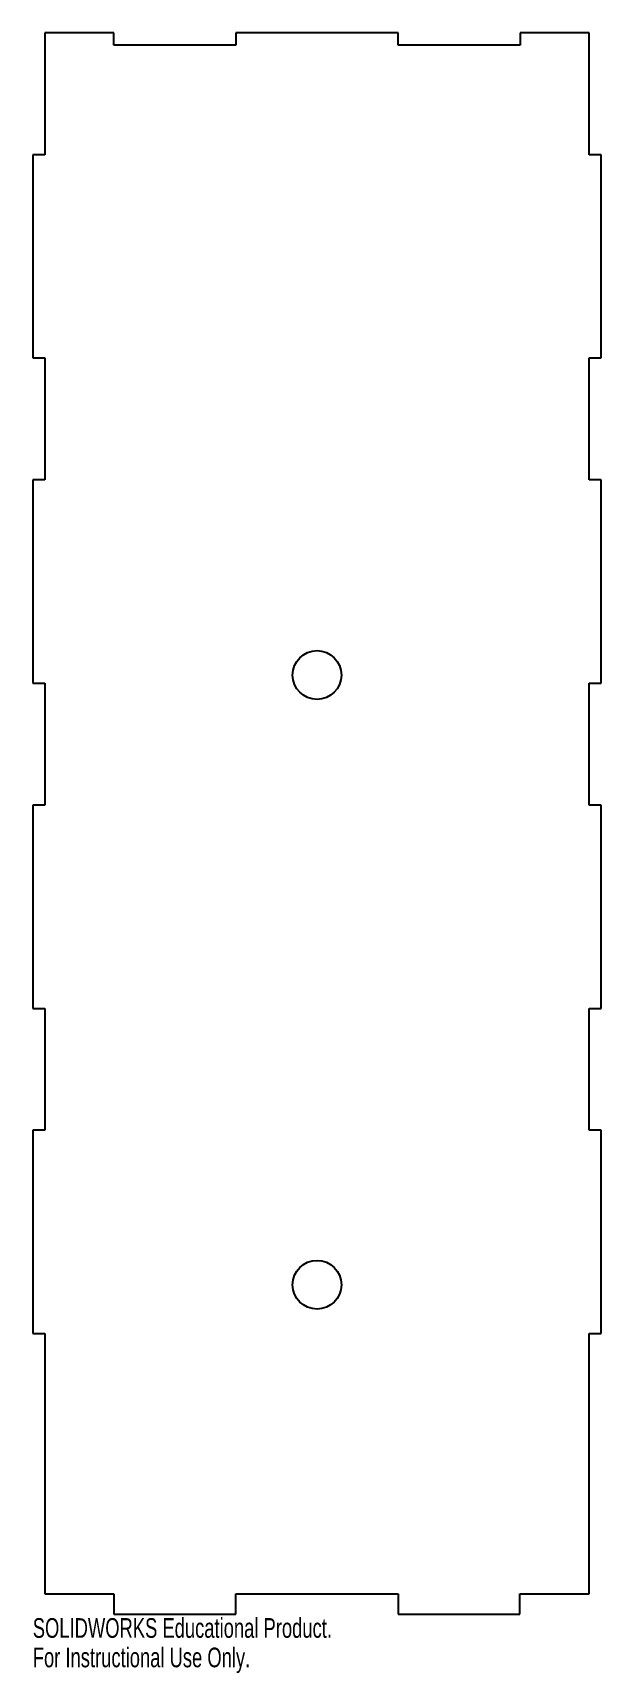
# Model space of a CAD drawing. Header units: millimetres. Extents: x -70 to 70, y -20 to 384.
import ezdxf

# ---------------------------------------------------------------- set-up
doc = ezdxf.new("R2010")
doc.units = ezdxf.units.MM
doc.styles.add('SLDTEXTSTYLE0', font='TXT', dxfattribs={"width": 0.7})

msp = doc.modelspace()

# ---------------------------------------------------------------- linework, layer by layer
at = {"color": 7, "linetype": 'Continuous', "lineweight": 25}
for p, q in [((-67, 384), (-67, 354)), ((-50, 384), (-67, 384)), ((-50, 381), (-50, 384)), ((-20, 384), (-20, 381)), ((20, 384), (-20, 384)), ((20, 381), (20, 384)), ((50, 384), (50, 381)), ((67, 384), (50, 384)), ((67, 354), (67, 384)), ((-20, 381), (-50, 381)), ((50, 381), (20, 381)), ((-70, 354), (-70, 304)), ((-67, 354), (-70, 354)), ((70, 354), (67, 354)), ((70, 304), (70, 354)), ((-70, 304), (-67, 304)), ((-67, 304), (-67, 274)), ((67, 304), (70, 304)), ((67, 274), (67, 304)), ((-70, 274), (-70, 224)), ((-67, 274), (-70, 274)), ((70, 274), (67, 274)), ((70, 224), (70, 274)), ((-70, 224), (-67, 224)), ((-67, 224), (-67, 194)), ((67, 224), (70, 224)), ((67, 194), (67, 224)), ((-70, 194), (-70, 144)), ((-67, 194), (-70, 194)), ((70, 194), (67, 194)), ((70, 144), (70, 194)), ((-70, 144), (-67, 144)), ((-67, 144), (-67, 114)), ((67, 144), (70, 144)), ((67, 114), (67, 144)), ((-70, 114), (-70, 64)), ((-67, 114), (-70, 114)), ((70, 114), (67, 114)), ((70, 64), (70, 114)), ((-70, 64), (-67, 64)), ((-67, 64), (-67, 0)), ((67, 64), (70, 64)), ((67, 0), (67, 64)), ((-67, 0), (-50, 0)), ((-50, 0), (-50, -5)), ((-20, 0), (20, 0)), ((-20, -5), (-20, 0)), ((20, 0), (19.99, -5)), ((49.99, 0), (67, 0)), ((49.99, -5), (49.99, 0)), ((-50, -5), (-20, -5)), ((19.99, -5), (49.99, -5))]:
    msp.add_line(p, q, dxfattribs=at)
for centre in [(0, 226), (0, 76)]:
    msp.add_circle(centre, 6, dxfattribs=at)

# ---------------------------------------------------------------- texts
at = {"color": 7, "linetype": 'Continuous', "char_height": 4.8336, "attachment_point": 1, "style": 'SLDTEXTSTYLE0'}
for s, insert in [('SOLIDWORKS Educational Product.', (-70, -6.02)), ('For Instructional Use Only.', (-70, -13.27))]:
    msp.add_mtext(s, dxfattribs=dict(at, insert=insert))

doc.saveas('drawing.dxf')
